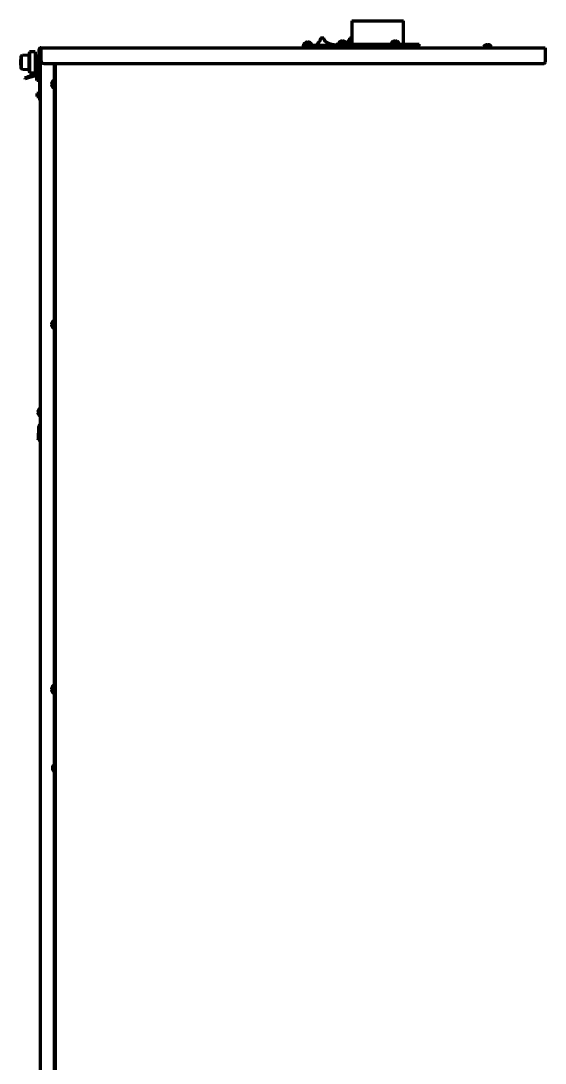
# Model space of a CAD drawing. Header units: inches. Extents: x -2983 to 7024, y 422 to 5529.
# Drawn here: x 4371 to 4877, y 2959 to 3966 of the extents above; entities that cross this region are included whole.
import ezdxf

# ---------------------------------------------------------------- set-up
doc = ezdxf.new("R2010")
doc.units = ezdxf.units.IN

msp = doc.modelspace()

# ---------------------------------------------------------------- linework, layer by layer
at = {"linetype": 'Continuous', "lineweight": 70}
for p, q in [((4690.3, 3966.5), (4740.3, 3966.5)), ((4690.3, 3966.5), (4690.3, 3943.9)), ((4740.3, 3943.9), (4740.3, 3966.5)), ((4660.2, 3950.1), (4663.3, 3950.1)), ((4688.3, 3950.1), (4690.3, 3950.1)), ((4390.2, 3940.4), (4390.2, 3938.3)), ((4390.2, 3940.4), (4877, 3940.4)), ((4642.8, 3941.4), (4674.3, 3941.4)), ((4642.8, 3941.4), (4642.8, 3940.4)), ((4643.3, 3942.9), (4675.8, 3942.9)), ((4643.3, 3942.9), (4643.3, 3941.4)), ((4643.8, 3943.5), (4643.8, 3943.3)), ((4645.5, 3945.3), (4645.5, 3945.4)), ((4650.1, 3945.4), (4650.1, 3945.3)), ((4651.8, 3943.3), (4651.8, 3943.5)), ((4655.8, 3943.2), (4655.8, 3942.9)), ((4715.3, 3941.4), (4674.3, 3941.4)), ((4674.3, 3941.4), (4674.3, 3940.4)), ((4675.3, 3943.9), (4715.3, 3943.9)), ((4675.3, 3943.9), (4675.3, 3942.4)), ((4675.3, 3942.4), (4755.3, 3942.4)), ((4677.3, 3944.5), (4677.3, 3944.3)), ((4679, 3946.3), (4679, 3946.4)), ((4679.7, 3941.6), (4679.4, 3941.4)), ((4679.6, 3942.4), (4679.7, 3942.3)), ((4679.7, 3942.3), (4679.7, 3941.6)), ((4682.9, 3942.3), (4679.7, 3942.3)), ((4679.7, 3941.6), (4682.9, 3941.6)), ((4682.9, 3942.3), (4683.1, 3942.4)), ((4682.9, 3941.6), (4682.9, 3942.3)), ((4683.3, 3941.4), (4682.9, 3941.6)), ((4683.6, 3946.4), (4683.6, 3946.3)), ((4685.3, 3944.3), (4685.3, 3944.5)), ((4687.5, 3945.3), (4687.5, 3945.4)), ((4690.3, 3942.4), (4690.3, 3941.4)), ((4715.3, 3943.9), (4755.3, 3943.9)), ((4756.3, 3941.4), (4715.3, 3941.4)), ((4728.3, 3944.5), (4728.3, 3944.3)), ((4730, 3946.3), (4730, 3946.4)), ((4730.7, 3941.6), (4730.4, 3941.4)), ((4730.6, 3942.4), (4730.7, 3942.3)), ((4730.7, 3942.3), (4730.7, 3941.6)), ((4733.9, 3942.3), (4730.7, 3942.3)), ((4730.7, 3941.6), (4733.9, 3941.6)), ((4733.9, 3942.3), (4734.1, 3942.4)), ((4733.9, 3941.6), (4733.9, 3942.3)), ((4734.3, 3941.4), (4733.9, 3941.6)), ((4734.6, 3946.4), (4734.6, 3946.3)), ((4736.3, 3944.3), (4736.3, 3944.5)), ((4740.3, 3941.4), (4740.3, 3942.4)), ((4755.3, 3942.4), (4755.3, 3943.9)), ((4756.3, 3940.4), (4756.3, 3941.4)), ((4817.5, 3941), (4817.5, 3940.8)), ((4819.2, 3942.8), (4819.2, 3942.9)), ((4823.8, 3942.9), (4823.8, 3942.8)), ((4825.5, 3940.8), (4825.5, 3941)), ((4877, 3940.4), (4877, 3938.3)), ((4877.1, 3939.3), (4877, 3939.3)), ((4371.8, 3932.9), (4371.3, 3932.8)), ((4371.3, 3932.8), (4372.3, 3932.9)), ((4371.3, 3920), (4371.3, 3932.8)), ((4378.5, 3933.4), (4372.3, 3933)), ((4372.3, 3933), (4372.3, 3932.9)), ((4379.1, 3936.7), (4378.5, 3933.4)), ((4378.5, 3933.4), (4378.5, 3919.4)), ((4379.1, 3936.7), (4379.1, 3916.1)), ((4384.7, 3936.7), (4379.1, 3936.7)), ((4384.7, 3936.7), (4384.7, 3916.1)), ((4384.9, 3932.4), (4384.7, 3932.2)), ((4384.9, 3932.4), (4384.9, 3920.4)), ((4387.7, 3932.4), (4384.9, 3932.4)), ((4385.8, 3930.6), (4385.8, 3930.6)), ((4387.8, 3932.3), (4387.6, 3932.3)), ((4387.6, 3932.3), (4387.6, 3932.3)), ((4387.8, 3932.3), (4387.7, 3932.4)), ((4387.7, 3932.4), (4387.7, 3932.3)), ((4388.2, 3938.4), (4388.2, 3918.4)), ((4388.2, 3938.4), (4389.2, 3938.4)), ((4389.2, 3938.4), (4389.2, 3918.4)), ((4389.4, 3930.4), (4389.2, 3930)), ((4389.4, 3936.7), (4389.4, 2612.5)), ((4390.2, 3938.3), (4390.2, 3928.4)), ((4877, 3938.3), (4877, 3926.4)), ((4372.3, 3919.9), (4371.3, 3920)), ((4372.3, 3919.9), (4372.3, 3919.8)), ((4372.3, 3919.8), (4378.5, 3919.4)), ((4378.5, 3919.4), (4379.1, 3916.1)), ((4384.7, 3920.6), (4384.9, 3920.4)), ((4384.9, 3920.4), (4387.7, 3920.4)), ((4385.8, 3926), (4385.8, 3926)), ((4387.6, 3924.3), (4387.8, 3924.3)), ((4387.6, 3924.3), (4387.6, 3924.3)), ((4387.7, 3924.3), (4387.7, 3920.4)), ((4387.7, 3920.4), (4388.2, 3920.9)), ((4387.7, 3919), (4387.7, 3917.6)), ((4388.2, 3919), (4387.7, 3919)), ((4389.2, 3926.5), (4389.4, 3926.2)), ((4389.2, 3889.9), (4389.2, 3924.5)), ((4389.2, 3921.9), (4389.2, 3921.9)), ((4389.2, 3919), (4389.2, 3919)), ((4393.2, 3925.4), (4876, 3925.4)), ((4403.4, 2614.5), (4403.4, 3925.4)), ((4404.2, 2273.9), (4404.2, 3925.4)), ((4374.7, 3911.5), (4377.6, 3912.3)), ((4374.7, 3911.5), (4375, 3910.5)), ((4377.9, 3911.3), (4375, 3910.5)), ((4387.5, 3914.9), (4377.6, 3912.3)), ((4387.8, 3914), (4377.9, 3911.3)), ((4379.1, 3916.1), (4384.7, 3916.1)), ((4386.2, 3914.6), (4386.2, 3915.9)), ((4387, 3915.9), (4386.2, 3915.9)), ((4386.2, 3910.7), (4386.2, 3913.6)), ((4386.2, 3908.9), (4386.2, 3910.7)), ((4387, 3910.7), (4386.2, 3910.7)), ((4387, 3908.9), (4386.2, 3908.9)), ((4387, 3914.8), (4387, 3915.9)), ((4387.4, 3914.9), (4387, 3914.9)), ((4387, 3910.7), (4387, 3913.8)), ((4387, 3908.9), (4387, 3910.7)), ((4387, 3909.9), (4388, 3909.9)), ((4387.7, 3917.6), (4387.7, 3916.3)), ((4387.7, 3916.3), (4388.2, 3916.3)), ((4388, 3915.9), (4388, 3915.3)), ((4388.2, 3915.9), (4388, 3915.9)), ((4388, 3914.1), (4388, 3908.9)), ((4388, 3908.9), (4389.2, 3908.9)), ((4388.2, 3915.4), (4388.2, 3918.4)), ((4388.2, 3915.4), (4389.2, 3915.4)), ((4389.2, 3918.4), (4389.2, 3915.4)), ((4389.2, 3916.3), (4389.2, 3916.3)), ((4389.2, 3915.9), (4389.2, 3915.9)), ((4403, 3909.3), (4402.8, 3909.3)), ((4401, 3907.6), (4401, 3907.6)), ((4401, 3903), (4401, 3903)), ((4402.8, 3901.3), (4403, 3901.3)), ((4386.2, 3896.2), (4386.2, 3893.5)), ((4389.2, 3896.2), (4386.2, 3896.2)), ((4386.2, 3893.5), (4389.2, 3893.5)), ((4389.4, 3889.9), (4389.2, 3889.9)), ((4403, 3677.1), (4402.8, 3677.1)), ((4401, 3675.4), (4401, 3675.4)), ((4401, 3670.8), (4401, 3670.8)), ((4402.8, 3669.1), (4403, 3669.1)), ((4387.8, 3590.6), (4387.8, 3590.6)), ((4387.8, 3586), (4387.8, 3586)), ((4387.7, 3562.2), (4388.1, 3574.6)), ((4388.7, 3562.2), (4389.1, 3574.6)), ((4387.6, 3561.2), (4387.7, 3562.2)), ((4388.6, 3561.2), (4387.6, 3561.2)), ((4388.7, 3562.2), (4388.6, 3561.2)), ((4403, 3324.4), (4402.8, 3324.4)), ((4401, 3322.7), (4401, 3322.7)), ((4401, 3318.1), (4401, 3318.1)), ((4402.8, 3316.4), (4403, 3316.4)), ((4401.8, 3246.6), (4401.8, 3246.6)), ((4401.8, 3242), (4401.8, 3242))]:
    msp.add_line(p, q, dxfattribs=at)
for centre, radius, start, end in [((4644.2, 3943.5), 0.4, 149.6988, 180), ((4644.2, 3943.3), 0.4, 180, 270), ((4648, 3941.3), 4.8, 121.5837, 149.6988), ((4647.8, 3941.6), 3.78, 90.0035, 97.6041), ((4647.8, 3941.6), 3.78, 82.3959, 89.9965), ((4647.6, 3941.3), 4.8, 30.3012, 58.4186), ((4651.4, 3943.3), 0.4, 270, 0), ((4651.4, 3943.5), 0.4, 0, 30.3012), ((4677.7, 3944.5), 0.4, 149.6988, 180), ((4677.7, 3944.3), 0.4, 180, 270), ((4681.5, 3942.3), 4.8, 121.5837, 149.6988), ((4681.3, 3942.6), 3.78, 90.0035, 97.6041), ((4681.3, 3942.6), 3.78, 82.3959, 89.9965), ((4681.1, 3942.3), 4.8, 30.3012, 58.4186), ((4684.9, 3944.3), 0.4, 270, 0), ((4684.9, 3944.5), 0.4, 0, 30.3012), ((4690, 3941.3), 4.8, 121.5837, 146.9181), ((4689.8, 3941.6), 3.78, 90.0035, 97.6041), ((4689.8, 3941.6), 3.78, 82.3959, 89.9965), ((4728.7, 3944.5), 0.4, 149.6988, 180), ((4728.7, 3944.3), 0.4, 180, 270), ((4732.5, 3942.3), 4.8, 121.5837, 149.6988), ((4732.3, 3942.6), 3.78, 90.0035, 97.6041), ((4732.3, 3942.6), 3.78, 82.3959, 89.9965), ((4732.1, 3942.3), 4.8, 30.3012, 58.4186), ((4735.9, 3944.3), 0.4, 270, 0), ((4735.9, 3944.5), 0.4, 0, 30.3012), ((4817.9, 3941), 0.4, 149.6988, 180), ((4817.9, 3940.8), 0.4, 180, 270), ((4821.7, 3938.8), 4.8, 121.5837, 149.6988), ((4821.5, 3939.1), 3.78, 90.0035, 97.6041), ((4821.5, 3939.1), 3.78, 82.3959, 89.9965), ((4821.3, 3938.8), 4.8, 30.3012, 58.4186), ((4825.1, 3940.8), 0.4, 270, 0), ((4825.1, 3941), 0.4, 0, 30.3012), ((4389.9, 3928.1), 4.8, 120.3012, 148.4186), ((4389.5, 3928.3), 3.78, 172.3959, 179.9965), ((4387.6, 3931.9), 0.4, 90, 120.3012), ((4387.6, 3931.9), 0.4, 90, 120.3012), ((4387.8, 3931.9), 0.4, 0, 90), ((4391.6, 3932), 2.4, 156.4425, 180), ((4391.9, 3928.1), 4.8, 120.3012, 123.0826), ((4389.5, 3928.3), 3.78, 180.0035, 187.6041), ((4389.9, 3928.5), 4.8, 211.5837, 239.6988), ((4387.6, 3924.7), 0.4, 239.6988, 270), ((4387.6, 3924.7), 0.4, 239.6988, 270), ((4387.8, 3924.7), 0.4, 270, 0), ((4391.9, 3928.5), 4.8, 236.9176, 239.6988), ((4387.2, 3915.9), 1, 285, 0), ((4387.2, 3915.9), 2, 285, 345.5426), ((4405.1, 3905.1), 4.8, 120.3012, 148.4186), ((4402.8, 3908.9), 0.4, 90, 120.3012), ((4403, 3908.9), 0.4, 0, 90), ((4404.7, 3905.3), 3.78, 172.3959, 179.9965), ((4404.7, 3905.3), 3.78, 180.0035, 187.6041), ((4405.1, 3905.5), 4.8, 211.5837, 239.6988), ((4402.8, 3901.7), 0.4, 239.6988, 270), ((4403, 3901.7), 0.4, 270, 0), ((4405.1, 3672.9), 4.8, 120.3012, 148.4186), ((4402.8, 3676.7), 0.4, 90, 120.3012), ((4403, 3676.7), 0.4, 0, 90), ((4404.7, 3673.1), 3.78, 172.3959, 179.9965), ((4404.7, 3673.1), 3.78, 180.0035, 187.6041), ((4405.1, 3673.3), 4.8, 211.5837, 239.6988), ((4402.8, 3669.5), 0.4, 239.6988, 270), ((4403, 3669.5), 0.4, 270, 0), ((4391.9, 3588.1), 4.8, 120.3012, 148.4186), ((4391.5, 3588.3), 3.78, 172.3959, 179.9965), ((4391.5, 3588.3), 3.78, 180.0035, 187.6041), ((4391.9, 3588.5), 4.8, 211.5837, 239.6988), ((4390.1, 3574.5), 2, 109.3527, 178), ((4390.1, 3574.5), 1, 131.5096, 178), ((4405.1, 3320.2), 4.8, 120.3012, 148.4186), ((4402.8, 3324), 0.4, 90, 120.3012), ((4403, 3324), 0.4, 0, 90), ((4404.7, 3320.4), 3.78, 172.3959, 179.9965), ((4404.7, 3320.4), 3.78, 180.0035, 187.6041), ((4405.1, 3320.6), 4.8, 211.5837, 239.6988), ((4402.8, 3316.8), 0.4, 239.6988, 270), ((4403, 3316.8), 0.4, 270, 0), ((4405.9, 3244.1), 4.8, 120.3012, 148.4186), ((4405.5, 3244.3), 3.78, 172.3959, 179.9965), ((4405.5, 3244.3), 3.78, 180.0035, 187.6041), ((4405.9, 3244.5), 4.8, 211.5837, 239.6988)]:
    msp.add_arc(centre, radius, start, end, dxfattribs=at)
for centre, major_axis, start_param, end_param in [((4393.2, 3928.4), (3, 0), 3.141593, 4.712389), ((4876, 3926.4), (1, 0), 4.712389, 6.283185)]:
    msp.add_ellipse(centre, major_axis=major_axis, ratio=0.99863, start_param=start_param, end_param=end_param, dxfattribs=at)
for points, knots in [([(4660.2, 3950.1), (4660.2, 3949.9), (4660.2, 3949.7), (4660.2, 3949.4), (4660.1, 3949.2), (4660.1, 3949), (4660.1, 3949), (4660.1, 3948.9), (4660, 3948.8), (4660, 3948.7), (4659.9, 3948.5), (4659.9, 3948.3), (4659.8, 3948), (4659.7, 3947.9), (4659.6, 3947.6), (4659.5, 3947.5), (4659.4, 3947.2), (4659.3, 3947.1), (4659.2, 3946.9), (4659.1, 3946.8), (4659, 3946.5), (4658.9, 3946.4), (4658.8, 3946.3), (4658.7, 3946.2), (4658.7, 3946.1), (4658.7, 3946.1), (4658.6, 3946.1), (4658.5, 3945.8), (4658.3, 3945.7), (4658.1, 3945.3), (4657.9, 3945.2), (4657.7, 3944.9), (4657.5, 3944.7), (4657.3, 3944.5), (4657.3, 3944.5), (4657.2, 3944.4), (4657.2, 3944.4), (4657.1, 3944.3), (4657.1, 3944.3), (4656.9, 3944.1), (4656.8, 3944), (4656.6, 3943.8), (4656.6, 3943.8), (4656.4, 3943.6), (4656.3, 3943.5), (4656.2, 3943.4), (4656.1, 3943.4), (4656.1, 3943.3), (4656, 3943.3), (4656, 3943.3), (4656, 3943.2), (4656, 3943.2), (4655.9, 3943.2), (4655.9, 3943.1), (4655.8, 3943.1), (4655.8, 3943.1), (4655.8, 3943.1)], [0, 0, 0, 0, 0.031247, 0.031247, 0.062494, 0.062494, 0.070306, 0.070306, 0.078118, 0.093741, 0.093741, 0.124988, 0.124988, 0.156235, 0.156235, 0.187482, 0.187482, 0.218729, 0.218729, 0.249977, 0.249977, 0.281224, 0.281224, 0.296847, 0.304659, 0.304659, 0.312471, 0.312471, 0.374965, 0.374965, 0.437459, 0.437459, 0.499953, 0.499953, 0.5312, 0.5312, 0.546824, 0.546824, 0.562447, 0.562447, 0.624941, 0.624941, 0.687436, 0.687436, 0.74993, 0.74993, 0.812424, 0.812424, 0.828047, 0.828047, 0.843671, 0.874918, 0.874918, 0.937412, 0.999906, 1, 1, 1, 1]), ([(4675.3, 3943.1), (4675.2, 3943.1), (4675, 3943.1), (4674.5, 3943.1), (4673.8, 3943.2), (4673.1, 3943.3), (4672.5, 3943.4), (4672.1, 3943.4), (4671.6, 3943.5), (4671.5, 3943.5), (4671.2, 3943.6), (4671.2, 3943.6), (4671, 3943.6), (4670.9, 3943.7), (4670.5, 3943.8), (4670.2, 3943.9), (4669.6, 3944), (4669.3, 3944.1), (4668.7, 3944.4), (4668.4, 3944.5), (4667.8, 3944.7), (4667.5, 3944.9), (4667.1, 3945.1), (4667, 3945.2), (4666.8, 3945.3), (4666.7, 3945.3), (4666.6, 3945.4), (4666.5, 3945.4), (4666.2, 3945.7), (4665.9, 3945.8), (4665.5, 3946.1), (4665.4, 3946.2), (4665.2, 3946.4), (4665.1, 3946.5), (4664.9, 3946.7), (4664.9, 3946.8), (4664.7, 3946.9), (4664.7, 3946.9), (4664.5, 3947.1), (4664.4, 3947.2), (4664.3, 3947.5), (4664.2, 3947.6), (4664, 3947.9), (4663.9, 3948), (4663.8, 3948.2), (4663.8, 3948.2), (4663.8, 3948.3), (4663.7, 3948.3), (4663.7, 3948.5), (4663.7, 3948.5), (4663.6, 3948.8), (4663.5, 3948.9), (4663.4, 3949.2), (4663.4, 3949.2), (4663.4, 3949.4), (4663.4, 3949.4), (4663.4, 3949.5), (4663.4, 3949.5), (4663.3, 3949.7), (4663.3, 3949.9), (4663.3, 3950.1)], [0, 0, 0, 0, 0.033754, 0.033754, 0.098171, 0.162587, 0.162587, 0.227003, 0.227003, 0.259212, 0.259212, 0.275316, 0.275316, 0.29142, 0.29142, 0.355836, 0.355836, 0.420253, 0.420253, 0.484669, 0.484669, 0.549085, 0.549085, 0.581293, 0.581293, 0.597398, 0.597398, 0.613502, 0.613502, 0.677918, 0.677918, 0.710126, 0.710126, 0.742334, 0.742334, 0.758439, 0.758439, 0.774543, 0.774543, 0.806751, 0.806751, 0.838959, 0.838959, 0.871167, 0.871167, 0.879219, 0.879219, 0.887271, 0.887271, 0.903375, 0.903375, 0.935584, 0.935584, 0.951688, 0.951688, 0.95974, 0.95974, 0.967792, 0.967792, 1, 1, 1, 1]), ([(4688.3, 3950.1), (4688.3, 3949.9), (4688.3, 3949.7), (4688.3, 3949.4), (4688.2, 3949.2), (4688.2, 3949), (4688.2, 3949), (4688.2, 3948.9), (4688.1, 3948.8), (4688.1, 3948.7), (4688, 3948.5), (4687.9, 3948.3), (4687.8, 3948), (4687.7, 3947.9), (4687.5, 3947.6), (4687.4, 3947.5), (4687.2, 3947.2), (4687.1, 3947.1), (4686.9, 3946.9), (4686.8, 3946.8), (4686.6, 3946.5), (4686.5, 3946.4), (4686.3, 3946.3), (4686.2, 3946.2), (4686.1, 3946.1), (4686.1, 3946.1), (4686, 3946.1), (4685.8, 3945.8), (4685.5, 3945.7), (4685.1, 3945.4), (4685, 3945.3), (4684.8, 3945.2)], [0, 0, 0, 0, 0.076098, 0.076098, 0.152195, 0.152195, 0.17122, 0.17122, 0.190244, 0.228293, 0.228293, 0.304391, 0.304391, 0.380489, 0.380489, 0.456586, 0.456586, 0.532684, 0.532684, 0.608782, 0.608782, 0.684879, 0.684879, 0.722928, 0.741953, 0.741953, 0.760977, 0.760977, 0.913173, 0.913173, 1, 1, 1, 1]), ([(4647.3, 3945.3), (4647.3, 3945.5), (4647.3, 3945.6), (4647.3, 3945.7), (4647.3, 3945.7), (4647.3, 3945.8), (4647.3, 3945.9), (4647.3, 3945.9)], [0, 0, 0, 0, 0.5, 0.5, 0.75, 0.75, 1, 1, 1, 1]), ([(4650.1, 3945.3), (4649.9, 3945.5), (4649.7, 3945.6), (4649.4, 3945.7), (4649.3, 3945.7), (4649.1, 3945.8), (4648.9, 3945.9), (4648.8, 3945.9)], [0, 0, 0, 0, 0.5, 0.5, 0.75, 0.75, 1, 1, 1, 1]), ([(4680.8, 3946.3), (4680.8, 3946.5), (4680.8, 3946.6), (4680.8, 3946.7), (4680.8, 3946.7), (4680.8, 3946.8), (4680.8, 3946.9), (4680.8, 3946.9)], [0, 0, 0, 0, 0.5, 0.5, 0.75, 0.75, 1, 1, 1, 1]), ([(4683.6, 3946.3), (4683.4, 3946.5), (4683.2, 3946.6), (4682.9, 3946.7), (4682.8, 3946.7), (4682.6, 3946.8), (4682.4, 3946.9), (4682.3, 3946.9)], [0, 0, 0, 0, 0.5, 0.5, 0.75, 0.75, 1, 1, 1, 1]), ([(4689.3, 3945.3), (4689.3, 3945.5), (4689.3, 3945.6), (4689.3, 3945.7), (4689.3, 3945.7), (4689.3, 3945.8), (4689.3, 3945.9), (4689.3, 3945.9)], [0, 0, 0, 0, 0.5, 0.5, 0.75, 0.75, 1, 1, 1, 1]), ([(4731.8, 3946.3), (4731.8, 3946.5), (4731.8, 3946.6), (4731.8, 3946.7), (4731.8, 3946.7), (4731.8, 3946.8), (4731.8, 3946.9), (4731.8, 3946.9)], [0, 0, 0, 0, 0.5, 0.5, 0.75, 0.75, 1, 1, 1, 1]), ([(4734.6, 3946.3), (4734.4, 3946.5), (4734.2, 3946.6), (4733.9, 3946.7), (4733.8, 3946.7), (4733.6, 3946.8), (4733.4, 3946.9), (4733.3, 3946.9)], [0, 0, 0, 0, 0.5, 0.5, 0.75, 0.75, 1, 1, 1, 1]), ([(4821, 3942.8), (4821, 3943), (4821, 3943.1), (4821, 3943.2), (4821, 3943.2), (4821, 3943.3), (4821, 3943.4), (4821, 3943.4)], [0, 0, 0, 0, 0.5, 0.5, 0.75, 0.75, 1, 1, 1, 1]), ([(4823.8, 3942.8), (4823.6, 3943), (4823.4, 3943.1), (4823.1, 3943.2), (4823, 3943.2), (4822.8, 3943.3), (4822.6, 3943.4), (4822.5, 3943.4)], [0, 0, 0, 0, 0.5, 0.5, 0.75, 0.75, 1, 1, 1, 1]), ([(4385.8, 3930.6), (4385.7, 3930.4), (4385.6, 3930.2), (4385.4, 3929.9), (4385.4, 3929.7), (4385.3, 3929.5), (4385.3, 3929.4), (4385.2, 3929.3)], [0, 0, 0, 0, 0.5, 0.5, 0.75, 0.75, 1, 1, 1, 1]), ([(4390.4, 3938.3), (4390.4, 3938.3), (4390.1, 3938.1), (4389.6, 3937.6), (4389.4, 3937), (4389.4, 3936.7)], [0, 0, 0, 0, 0.061301, 0.530651, 1, 1, 1, 1]), ([(4389.4, 3936.7), (4389.4, 3936.9), (4389.6, 3937.3), (4390.1, 3937.7), (4390.5, 3938), (4390.6, 3938.1)], [0, 0, 0, 0, 0.437724, 0.875447, 1, 1, 1, 1]), ([(4385.8, 3927.8), (4385.7, 3927.8), (4385.6, 3927.8), (4385.4, 3927.8), (4385.4, 3927.8), (4385.3, 3927.8), (4385.3, 3927.8), (4385.2, 3927.8)], [0, 0, 0, 0, 0.5, 0.5, 0.75, 0.75, 1, 1, 1, 1]), ([(4401, 3907.6), (4400.9, 3907.4), (4400.8, 3907.2), (4400.6, 3906.9), (4400.6, 3906.7), (4400.5, 3906.5), (4400.5, 3906.4), (4400.4, 3906.3)], [0, 0, 0, 0, 0.5, 0.5, 0.75, 0.75, 1, 1, 1, 1]), ([(4401, 3904.8), (4400.9, 3904.8), (4400.8, 3904.8), (4400.6, 3904.8), (4400.6, 3904.8), (4400.5, 3904.8), (4400.5, 3904.8), (4400.4, 3904.8)], [0, 0, 0, 0, 0.5, 0.5, 0.75, 0.75, 1, 1, 1, 1]), ([(4401, 3675.4), (4400.9, 3675.2), (4400.8, 3675), (4400.6, 3674.7), (4400.6, 3674.5), (4400.5, 3674.3), (4400.5, 3674.2), (4400.4, 3674.1)], [0, 0, 0, 0, 0.5, 0.5, 0.75, 0.75, 1, 1, 1, 1]), ([(4401, 3672.6), (4400.9, 3672.6), (4400.8, 3672.6), (4400.6, 3672.6), (4400.6, 3672.6), (4400.5, 3672.6), (4400.5, 3672.6), (4400.4, 3672.6)], [0, 0, 0, 0, 0.5, 0.5, 0.75, 0.75, 1, 1, 1, 1]), ([(4387.8, 3590.6), (4387.7, 3590.4), (4387.6, 3590.2), (4387.4, 3589.9), (4387.4, 3589.7), (4387.3, 3589.5), (4387.3, 3589.4), (4387.2, 3589.3)], [0, 0, 0, 0, 0.5, 0.5, 0.75, 0.75, 1, 1, 1, 1]), ([(4387.8, 3587.8), (4387.7, 3587.8), (4387.6, 3587.8), (4387.4, 3587.8), (4387.4, 3587.8), (4387.3, 3587.8), (4387.3, 3587.8), (4387.2, 3587.8)], [0, 0, 0, 0, 0.5, 0.5, 0.75, 0.75, 1, 1, 1, 1]), ([(4401, 3322.7), (4400.9, 3322.5), (4400.8, 3322.3), (4400.6, 3322), (4400.6, 3321.8), (4400.5, 3321.6), (4400.5, 3321.5), (4400.4, 3321.4)], [0, 0, 0, 0, 0.5, 0.5, 0.75, 0.75, 1, 1, 1, 1]), ([(4401, 3319.9), (4400.9, 3319.9), (4400.8, 3319.9), (4400.6, 3319.9), (4400.6, 3319.9), (4400.5, 3319.9), (4400.5, 3319.9), (4400.4, 3319.9)], [0, 0, 0, 0, 0.5, 0.5, 0.75, 0.75, 1, 1, 1, 1]), ([(4401.8, 3246.6), (4401.7, 3246.4), (4401.6, 3246.2), (4401.4, 3245.9), (4401.4, 3245.7), (4401.3, 3245.5), (4401.3, 3245.4), (4401.2, 3245.3)], [0, 0, 0, 0, 0.5, 0.5, 0.75, 0.75, 1, 1, 1, 1]), ([(4401.8, 3243.8), (4401.7, 3243.8), (4401.6, 3243.8), (4401.4, 3243.8), (4401.4, 3243.8), (4401.3, 3243.8), (4401.3, 3243.8), (4401.2, 3243.8)], [0, 0, 0, 0, 0.5, 0.5, 0.75, 0.75, 1, 1, 1, 1])]:
    msp.add_open_spline(points, degree=3, knots=knots, dxfattribs=at)
for points in [[(4390.2, 3940.4), (4390.2, 3940.4), (4390, 3940.4), (4389.8, 3940.4), (4389.6, 3940.3), (4389.4, 3940.2), (4389.2, 3940.1), (4389.1, 3940), (4388.9, 3939.9), (4388.7, 3939.7), (4388.6, 3939.6), (4388.5, 3939.4), (4388.4, 3939.2), (4388.3, 3939), (4388.3, 3938.8), (4388.2, 3938.6), (4388.2, 3938.5), (4388.2, 3938.4)], [(4390.2, 3939.4), (4390.2, 3939.4), (4390.1, 3939.4), (4390, 3939.4), (4389.9, 3939.3), (4389.8, 3939.3), (4389.7, 3939.3), (4389.6, 3939.2), (4389.6, 3939.1), (4389.5, 3939.1), (4389.4, 3939), (4389.4, 3938.9), (4389.3, 3938.8), (4389.3, 3938.7), (4389.3, 3938.6), (4389.2, 3938.5), (4389.2, 3938.4), (4389.2, 3938.4)], [(4646.8, 3945.9), (4646.8, 3945.9), (4646.7, 3945.8), (4646.5, 3945.8), (4646.4, 3945.7), (4646.2, 3945.7), (4646, 3945.6), (4645.9, 3945.5), (4645.7, 3945.4), (4645.6, 3945.4), (4645.5, 3945.3)], [(4647.3, 3945.9), (4647.3, 3945.9), (4647.3, 3945.9), (4647.2, 3945.9), (4647.1, 3945.9), (4647, 3945.9), (4647, 3945.9), (4646.9, 3945.9), (4646.9, 3945.9), (4646.8, 3945.9)], [(4648.8, 3945.9), (4648.8, 3945.9), (4648.8, 3945.9), (4648.7, 3945.9), (4648.6, 3945.9), (4648.5, 3945.9), (4648.5, 3945.9), (4648.4, 3945.9), (4648.4, 3945.9), (4648.3, 3945.9)], [(4648.3, 3945.9), (4648.3, 3945.9), (4648.3, 3945.8), (4648.3, 3945.8), (4648.3, 3945.7), (4648.3, 3945.7), (4648.3, 3945.6), (4648.3, 3945.5), (4648.3, 3945.4), (4648.3, 3945.4), (4648.3, 3945.3)], [(4680.3, 3946.9), (4680.3, 3946.9), (4680.2, 3946.8), (4680, 3946.8), (4679.9, 3946.7), (4679.7, 3946.7), (4679.5, 3946.6), (4679.4, 3946.5), (4679.2, 3946.4), (4679.1, 3946.4), (4679, 3946.3)], [(4680.8, 3946.9), (4680.8, 3946.9), (4680.8, 3946.9), (4680.7, 3946.9), (4680.6, 3946.9), (4680.5, 3946.9), (4680.5, 3946.9), (4680.4, 3946.9), (4680.4, 3946.9), (4680.3, 3946.9)], [(4682.3, 3946.9), (4682.3, 3946.9), (4682.3, 3946.9), (4682.2, 3946.9), (4682.1, 3946.9), (4682, 3946.9), (4682, 3946.9), (4681.9, 3946.9), (4681.9, 3946.9), (4681.8, 3946.9)], [(4681.8, 3946.9), (4681.8, 3946.9), (4681.8, 3946.8), (4681.8, 3946.8), (4681.8, 3946.7), (4681.8, 3946.7), (4681.8, 3946.6), (4681.8, 3946.5), (4681.8, 3946.4), (4681.8, 3946.4), (4681.8, 3946.3)], [(4688.8, 3945.9), (4688.8, 3945.9), (4688.7, 3945.8), (4688.5, 3945.8), (4688.4, 3945.7), (4688.2, 3945.7), (4688, 3945.6), (4687.9, 3945.5), (4687.7, 3945.4), (4687.6, 3945.4), (4687.5, 3945.3)], [(4689.3, 3945.9), (4689.3, 3945.9), (4689.3, 3945.9), (4689.2, 3945.9), (4689.1, 3945.9), (4689, 3945.9), (4689, 3945.9), (4688.9, 3945.9), (4688.9, 3945.9), (4688.8, 3945.9)], [(4731.3, 3946.9), (4731.3, 3946.9), (4731.2, 3946.8), (4731, 3946.8), (4730.9, 3946.7), (4730.7, 3946.7), (4730.5, 3946.6), (4730.4, 3946.5), (4730.2, 3946.4), (4730.1, 3946.4), (4730, 3946.3)], [(4731.8, 3946.9), (4731.8, 3946.9), (4731.8, 3946.9), (4731.7, 3946.9), (4731.6, 3946.9), (4731.5, 3946.9), (4731.5, 3946.9), (4731.4, 3946.9), (4731.4, 3946.9), (4731.3, 3946.9)], [(4733.3, 3946.9), (4733.3, 3946.9), (4733.3, 3946.9), (4733.2, 3946.9), (4733.1, 3946.9), (4733, 3946.9), (4733, 3946.9), (4732.9, 3946.9), (4732.9, 3946.9), (4732.8, 3946.9)], [(4732.8, 3946.9), (4732.8, 3946.9), (4732.8, 3946.8), (4732.8, 3946.8), (4732.8, 3946.7), (4732.8, 3946.7), (4732.8, 3946.6), (4732.8, 3946.5), (4732.8, 3946.4), (4732.8, 3946.4), (4732.8, 3946.3)], [(4820.5, 3943.4), (4820.5, 3943.4), (4820.4, 3943.3), (4820.2, 3943.3), (4820.1, 3943.2), (4819.9, 3943.2), (4819.7, 3943.1), (4819.6, 3943), (4819.4, 3942.9), (4819.3, 3942.9), (4819.2, 3942.8)], [(4821, 3943.4), (4821, 3943.4), (4821, 3943.4), (4820.9, 3943.4), (4820.8, 3943.4), (4820.7, 3943.4), (4820.7, 3943.4), (4820.6, 3943.4), (4820.6, 3943.4), (4820.5, 3943.4)], [(4822.5, 3943.4), (4822.5, 3943.4), (4822.5, 3943.4), (4822.4, 3943.4), (4822.3, 3943.4), (4822.2, 3943.4), (4822.2, 3943.4), (4822.1, 3943.4), (4822.1, 3943.4), (4822, 3943.4)], [(4822, 3943.4), (4822, 3943.4), (4822, 3943.3), (4822, 3943.3), (4822, 3943.2), (4822, 3943.2), (4822, 3943.1), (4822, 3943), (4822, 3942.9), (4822, 3942.9), (4822, 3942.8)], [(4371.3, 3920), (4371.2, 3920.2), (4371.2, 3920.7), (4371.1, 3921.5), (4371, 3922.1), (4371, 3922.7), (4370.9, 3923.3), (4370.9, 3923.8), (4370.8, 3924.2), (4370.8, 3924.6), (4370.8, 3925), (4370.8, 3925.4), (4370.8, 3925.6), (4370.8, 3925.9), (4370.8, 3926.1), (4370.8, 3926.4), (4370.8, 3926.6), (4370.8, 3926.9), (4370.8, 3927.1), (4370.8, 3927.4), (4370.8, 3927.8), (4370.8, 3928.1), (4370.8, 3928.6), (4370.9, 3929), (4370.9, 3929.5), (4371, 3930.1), (4371, 3930.7), (4371.1, 3931.3), (4371.2, 3932), (4371.2, 3932.5), (4371.3, 3932.8)], [(4385.2, 3929.3), (4385.2, 3929.3), (4385.2, 3929.2), (4385.2, 3929.1), (4385.2, 3929.1), (4385.2, 3929), (4385.2, 3928.9), (4385.2, 3928.9), (4385.2, 3928.8), (4385.2, 3928.8)], [(4385.2, 3928.8), (4385.3, 3928.8), (4385.3, 3928.8), (4385.3, 3928.8), (4385.4, 3928.8), (4385.5, 3928.8), (4385.5, 3928.8), (4385.6, 3928.8), (4385.7, 3928.8), (4385.8, 3928.8), (4385.8, 3928.8)], [(4385.2, 3927.8), (4385.2, 3927.8), (4385.2, 3927.7), (4385.2, 3927.6), (4385.2, 3927.6), (4385.2, 3927.5), (4385.2, 3927.4), (4385.2, 3927.4), (4385.2, 3927.3), (4385.2, 3927.3)], [(4385.2, 3927.3), (4385.3, 3927.2), (4385.3, 3927.1), (4385.3, 3927), (4385.4, 3926.8), (4385.5, 3926.7), (4385.5, 3926.5), (4385.6, 3926.3), (4385.7, 3926.2), (4385.8, 3926.1), (4385.8, 3926)], [(4400.4, 3906.3), (4400.4, 3906.3), (4400.4, 3906.2), (4400.4, 3906.1), (4400.4, 3906.1), (4400.4, 3906), (4400.4, 3905.9), (4400.4, 3905.9), (4400.4, 3905.8), (4400.4, 3905.8)], [(4400.4, 3905.8), (4400.5, 3905.8), (4400.5, 3905.8), (4400.5, 3905.8), (4400.6, 3905.8), (4400.7, 3905.8), (4400.7, 3905.8), (4400.8, 3905.8), (4400.9, 3905.8), (4401, 3905.8), (4401, 3905.8)], [(4400.4, 3904.8), (4400.4, 3904.8), (4400.4, 3904.7), (4400.4, 3904.6), (4400.4, 3904.6), (4400.4, 3904.5), (4400.4, 3904.4), (4400.4, 3904.4), (4400.4, 3904.3), (4400.4, 3904.3)], [(4400.4, 3904.3), (4400.5, 3904.2), (4400.5, 3904.1), (4400.5, 3904), (4400.6, 3903.8), (4400.7, 3903.7), (4400.7, 3903.5), (4400.8, 3903.3), (4400.9, 3903.2), (4401, 3903.1), (4401, 3903)], [(4400.4, 3674.1), (4400.4, 3674.1), (4400.4, 3674), (4400.4, 3673.9), (4400.4, 3673.9), (4400.4, 3673.8), (4400.4, 3673.7), (4400.4, 3673.7), (4400.4, 3673.6), (4400.4, 3673.6)], [(4400.4, 3673.6), (4400.5, 3673.6), (4400.5, 3673.6), (4400.5, 3673.6), (4400.6, 3673.6), (4400.7, 3673.6), (4400.7, 3673.6), (4400.8, 3673.6), (4400.9, 3673.6), (4401, 3673.6), (4401, 3673.6)], [(4400.4, 3672.6), (4400.4, 3672.6), (4400.4, 3672.5), (4400.4, 3672.4), (4400.4, 3672.4), (4400.4, 3672.3), (4400.4, 3672.2), (4400.4, 3672.2), (4400.4, 3672.1), (4400.4, 3672.1)], [(4400.4, 3672.1), (4400.5, 3672), (4400.5, 3671.9), (4400.5, 3671.8), (4400.6, 3671.6), (4400.7, 3671.5), (4400.7, 3671.3), (4400.8, 3671.1), (4400.9, 3671), (4401, 3670.9), (4401, 3670.8)], [(4387.2, 3589.3), (4387.2, 3589.3), (4387.2, 3589.2), (4387.2, 3589.1), (4387.2, 3589.1), (4387.2, 3589), (4387.2, 3588.9), (4387.2, 3588.9), (4387.2, 3588.8), (4387.2, 3588.8)], [(4387.2, 3588.8), (4387.3, 3588.8), (4387.3, 3588.8), (4387.3, 3588.8), (4387.4, 3588.8), (4387.5, 3588.8), (4387.5, 3588.8), (4387.6, 3588.8), (4387.7, 3588.8), (4387.8, 3588.8), (4387.8, 3588.8)], [(4387.2, 3587.8), (4387.2, 3587.8), (4387.2, 3587.7), (4387.2, 3587.7), (4387.2, 3587.6), (4387.2, 3587.5), (4387.2, 3587.4), (4387.2, 3587.4), (4387.2, 3587.3), (4387.2, 3587.3)], [(4387.2, 3587.3), (4387.3, 3587.2), (4387.3, 3587.1), (4387.3, 3587), (4387.4, 3586.8), (4387.5, 3586.7), (4387.5, 3586.5), (4387.6, 3586.3), (4387.7, 3586.2), (4387.8, 3586.1), (4387.8, 3586)], [(4400.4, 3321.4), (4400.4, 3321.4), (4400.4, 3321.3), (4400.4, 3321.2), (4400.4, 3321.2), (4400.4, 3321.1), (4400.4, 3321), (4400.4, 3321), (4400.4, 3320.9), (4400.4, 3320.9)], [(4400.4, 3320.9), (4400.5, 3320.9), (4400.5, 3320.9), (4400.5, 3320.9), (4400.6, 3320.9), (4400.7, 3320.9), (4400.7, 3320.9), (4400.8, 3320.9), (4400.9, 3320.9), (4401, 3320.9), (4401, 3320.9)], [(4400.4, 3319.9), (4400.4, 3319.9), (4400.4, 3319.8), (4400.4, 3319.7), (4400.4, 3319.7), (4400.4, 3319.6), (4400.4, 3319.5), (4400.4, 3319.5), (4400.4, 3319.4), (4400.4, 3319.4)], [(4400.4, 3319.4), (4400.5, 3319.3), (4400.5, 3319.2), (4400.5, 3319.1), (4400.6, 3318.9), (4400.7, 3318.8), (4400.7, 3318.6), (4400.8, 3318.4), (4400.9, 3318.3), (4401, 3318.2), (4401, 3318.1)], [(4401.2, 3245.3), (4401.2, 3245.3), (4401.2, 3245.2), (4401.2, 3245.1), (4401.2, 3245.1), (4401.2, 3245), (4401.2, 3244.9), (4401.2, 3244.9), (4401.2, 3244.8), (4401.2, 3244.8)], [(4401.2, 3244.8), (4401.3, 3244.8), (4401.3, 3244.8), (4401.3, 3244.8), (4401.4, 3244.8), (4401.5, 3244.8), (4401.5, 3244.8), (4401.6, 3244.8), (4401.7, 3244.8), (4401.8, 3244.8), (4401.8, 3244.8)], [(4401.2, 3243.8), (4401.2, 3243.8), (4401.2, 3243.7), (4401.2, 3243.6), (4401.2, 3243.6), (4401.2, 3243.5), (4401.2, 3243.4), (4401.2, 3243.4), (4401.2, 3243.3), (4401.2, 3243.3)], [(4401.2, 3243.3), (4401.3, 3243.2), (4401.3, 3243.1), (4401.3, 3243), (4401.4, 3242.8), (4401.5, 3242.7), (4401.5, 3242.5), (4401.6, 3242.3), (4401.7, 3242.2), (4401.8, 3242.1), (4401.8, 3242)]]:
    msp.add_open_spline(points, degree=3, dxfattribs=at)

doc.saveas('drawing.dxf')
